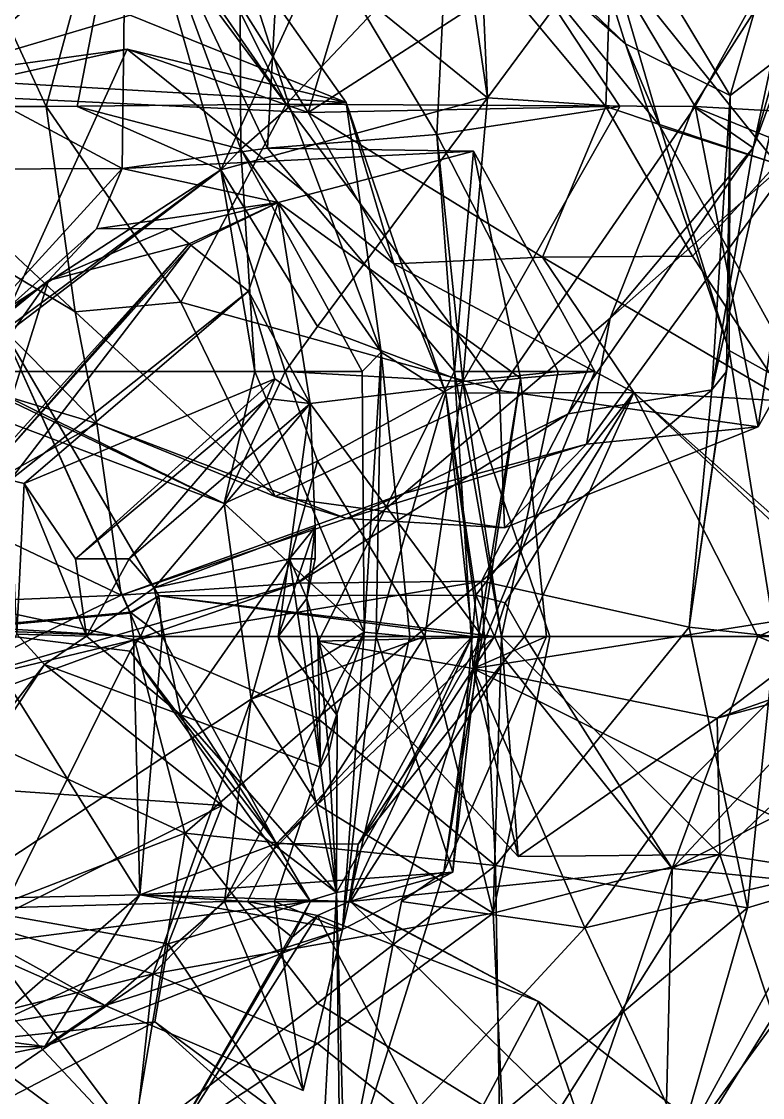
# Model space of a CAD drawing. Extents: x 290095 to 295679, y 4553756 to 4561441.
# Drawn here: x 291727.4 to 291777.2, y 4554154.2 to 4554226.5 of the extents above; entities that cross this region are included whole.
import ezdxf

# ---------------------------------------------------------------- set-up
doc = ezdxf.new("R2010")
doc.units = 0
doc.layers.add('Au_ppm_Pref_-_0_5', color=7, linetype='CONTINUOUS')

msp = doc.modelspace()

# ---------------------------------------------------------------- linework, layer by layer
at = {"layer": 'Au_ppm_Pref_-_0_5'}
for points in [[(291749.197, 4554241.463, 1817.788), (291762.635, 4554242.183, 1812.226), (291768.016, 4554225.01, 1817.433)], [(291768.016, 4554225.01, 1817.433), (291762.635, 4554242.183, 1812.226), (291775.044, 4554221.529, 1811.668)], [(291779.971, 4554238.611, 1809.069), (291775.044, 4554221.529, 1811.668), (291762.635, 4554242.183, 1812.226)], [(291768.016, 4554225.01, 1817.433), (291758.058, 4554234.586, 1823.747), (291749.197, 4554241.463, 1817.788)], [(291718.191, 4554238.611, 1854.922), (291719.193, 4554221.816, 1857.288), (291734.602, 4554238.556, 1859.031)], [(291734.719, 4554236.111, 1775.025), (291745.202, 4554220.961, 1773.814), (291736.416, 4554238.611, 1775.058)], [(291762.021, 4554238.755, 1773.795), (291736.416, 4554238.611, 1775.058), (291745.202, 4554220.961, 1773.814)], [(291752.147, 4554238.611, 1831.588), (291746.698, 4554220.4, 1835.263), (291737.218, 4554235.41, 1833.007)], [(291772.699, 4554220.794, 1775.779), (291762.021, 4554238.755, 1773.795), (291745.202, 4554220.961, 1773.814)], [(291752.147, 4554238.611, 1831.588), (291759.918, 4554228.93, 1832.024), (291746.698, 4554220.4, 1835.263)], [(291758.73, 4554221.38, 1864.981), (291757.989, 4554238.611, 1859.918), (291747.318, 4554230.655, 1862.296)], [(291771.461, 4554238.611, 1864.948), (291758.73, 4554221.38, 1864.981), (291756.27, 4554238.081, 1870.122)], [(291758.73, 4554221.38, 1864.981), (291771.461, 4554238.611, 1864.948), (291757.989, 4554238.611, 1859.918)], [(291782.542, 4554238.611, 1777.072), (291762.021, 4554238.755, 1773.795), (291772.699, 4554220.794, 1775.779)], [(291788.585, 4554219.906, 1781.497), (291782.542, 4554238.611, 1777.072), (291772.699, 4554220.794, 1775.779)], [(291779.018, 4554224.578, 1805.555), (291775.044, 4554221.529, 1811.668), (291779.971, 4554238.611, 1809.069)], [(291776.602, 4554218.023, 1799.286), (291779.018, 4554224.578, 1805.555), (291781.078, 4554238.931, 1799.67)], [(291781.078, 4554238.931, 1799.67), (291781.29, 4554234.47, 1793.676), (291776.602, 4554218.023, 1799.286)], [(291734.459, 4554238.063, 1882.706), (291734.184, 4554216.635, 1888.322), (291716.495, 4554226.085, 1883.627)], [(291734.459, 4554238.063, 1882.706), (291716.495, 4554226.085, 1883.627), (291724.551, 4554233.448, 1876.163)], [(291734.602, 4554238.556, 1859.031), (291719.193, 4554221.816, 1857.288), (291727.067, 4554231.615, 1853.069)], [(291734.602, 4554238.556, 1859.031), (291731.161, 4554220.793, 1859.009), (291740.828, 4554216.539, 1863.486)], [(291742.174, 4554217.93, 1857.538), (291731.161, 4554220.793, 1859.009), (291734.602, 4554238.556, 1859.031)], [(291734.459, 4554238.063, 1882.706), (291743.968, 4554218, 1882.378), (291734.184, 4554216.635, 1888.322)], [(291743.968, 4554218, 1882.378), (291734.459, 4554238.063, 1882.706), (291744.954, 4554236.325, 1875.732)], [(291740.828, 4554216.539, 1863.486), (291747.318, 4554230.655, 1862.296), (291734.602, 4554238.556, 1859.031)], [(291742.088, 4554231.214, 1853.069), (291742.174, 4554217.93, 1857.538), (291734.602, 4554238.556, 1859.031)], [(291755.34, 4554218.915, 1876.332), (291744.954, 4554236.325, 1875.732), (291756.27, 4554238.081, 1870.122)], [(291755.34, 4554218.915, 1876.332), (291756.27, 4554238.081, 1870.122), (291767.641, 4554220.793, 1870.887)], [(291767.641, 4554220.793, 1870.887), (291756.27, 4554238.081, 1870.122), (291758.73, 4554221.38, 1864.981)], [(291733.437, 4554236.798, 1775.858), (291722.12, 4554235.894, 1780.892), (291729.089, 4554220.793, 1779.143)], [(291733.437, 4554236.798, 1775.858), (291729.089, 4554220.793, 1779.143), (291745.202, 4554220.961, 1773.814)], [(291733.437, 4554236.798, 1775.858), (291745.202, 4554220.961, 1773.814), (291734.719, 4554236.111, 1775.025)], [(291722.12, 4554235.894, 1780.892), (291716.268, 4554220.793, 1783.049), (291729.089, 4554220.793, 1779.143)], [(291743.968, 4554218, 1882.378), (291744.954, 4554236.325, 1875.732), (291755.34, 4554218.915, 1876.332)], [(291746.698, 4554220.4, 1835.263), (291720.944, 4554221.623, 1835.714), (291737.218, 4554235.41, 1833.007)], [(291737.218, 4554235.41, 1833.007), (291720.944, 4554221.623, 1835.714), (291726.319, 4554235.368, 1828.845)], [(291768.016, 4554225.01, 1817.433), (291770.334, 4554219.451, 1823.582), (291758.058, 4554234.586, 1823.747)], [(291767.029, 4554230.851, 1829.312), (291758.058, 4554234.586, 1823.747), (291770.334, 4554219.451, 1823.582)], [(291781.29, 4554234.47, 1793.676), (291772.577, 4554220.793, 1793.676), (291776.602, 4554218.023, 1799.286)], [(291781.29, 4554234.47, 1793.676), (291779.77, 4554217.854, 1788.554), (291772.577, 4554220.793, 1793.676)], [(291727.067, 4554231.615, 1853.069), (291720.512, 4554222.733, 1847.186), (291734.719, 4554226.933, 1851.023)], [(291742.088, 4554231.214, 1853.069), (291734.719, 4554226.933, 1851.023), (291749.254, 4554221.069, 1847.153)], [(291758.73, 4554221.38, 1864.981), (291747.318, 4554230.655, 1862.296), (291740.828, 4554216.539, 1863.486)], [(291742.088, 4554231.214, 1853.069), (291745.442, 4554220.793, 1853.069), (291742.174, 4554217.93, 1857.538)], [(291745.442, 4554220.793, 1853.069), (291742.088, 4554231.214, 1853.069), (291749.254, 4554221.069, 1847.153)], [(291759.918, 4554228.93, 1832.024), (291767.029, 4554230.851, 1829.312), (291766.697, 4554220.793, 1832.508)], [(291766.697, 4554220.793, 1832.508), (291767.029, 4554230.851, 1829.312), (291778.186, 4554216.952, 1829.312)], [(291778.186, 4554216.952, 1829.312), (291767.029, 4554230.851, 1829.312), (291770.334, 4554219.451, 1823.582)], [(291759.918, 4554228.93, 1832.024), (291766.697, 4554220.793, 1832.508), (291746.698, 4554220.4, 1835.263)], [(291720.512, 4554222.733, 1847.186), (291749.254, 4554221.069, 1847.153), (291734.719, 4554226.933, 1851.023)], [(291734.184, 4554216.635, 1888.322), (291712.354, 4554216.532, 1885.949), (291716.495, 4554226.085, 1883.627)], [(291768.016, 4554225.01, 1817.433), (291774.974, 4554204.394, 1818.005), (291770.334, 4554219.451, 1823.582)], [(291774.974, 4554204.394, 1818.005), (291768.016, 4554225.01, 1817.433), (291775.044, 4554221.529, 1811.668)], [(291720.512, 4554222.733, 1847.186), (291734.53, 4554224.658, 1840.954), (291749.254, 4554221.069, 1847.153)], [(291734.53, 4554224.658, 1840.954), (291720.512, 4554222.733, 1847.186), (291726.062, 4554206.03, 1841.759)], [(291734.53, 4554224.658, 1840.954), (291720.944, 4554221.623, 1835.714), (291746.698, 4554220.4, 1835.263)], [(291726.062, 4554206.03, 1841.759), (291720.944, 4554221.623, 1835.714), (291734.53, 4554224.658, 1840.954)], [(291752.437, 4554210.215, 1841.191), (291749.254, 4554221.069, 1847.153), (291734.53, 4554224.658, 1840.954)], [(291746.698, 4554220.4, 1835.263), (291752.437, 4554210.215, 1841.191), (291734.53, 4554224.658, 1840.954)], [(291773.82, 4554201.75, 1805.509), (291775.044, 4554221.529, 1811.668), (291779.018, 4554224.578, 1805.555)], [(291779.018, 4554224.578, 1805.555), (291776.602, 4554218.023, 1799.286), (291773.82, 4554201.75, 1805.509)], [(291740.828, 4554216.539, 1863.486), (291747.318, 4554206.001, 1865.957), (291758.73, 4554221.38, 1864.981)], [(291757.073, 4554202.307, 1871.163), (291758.73, 4554221.38, 1864.981), (291747.318, 4554206.001, 1865.957)], [(291757.073, 4554202.307, 1871.163), (291767.641, 4554220.793, 1870.887), (291758.73, 4554221.38, 1864.981)], [(291774.806, 4554202.975, 1811.494), (291775.044, 4554221.529, 1811.668), (291773.82, 4554201.75, 1805.509)], [(291774.806, 4554202.975, 1811.494), (291774.974, 4554204.394, 1818.005), (291775.044, 4554221.529, 1811.668)], [(291729.089, 4554220.793, 1779.143), (291716.268, 4554220.793, 1783.049), (291731.031, 4554206.991, 1781.797)], [(291716.268, 4554220.793, 1783.049), (291716.353, 4554215.721, 1786.855), (291731.031, 4554206.991, 1781.797)], [(291745.202, 4554220.961, 1773.814), (291729.089, 4554220.793, 1779.143), (291738.136, 4554207.635, 1777.337)], [(291729.089, 4554220.793, 1779.143), (291731.031, 4554206.991, 1781.797), (291738.136, 4554207.635, 1777.337)], [(291742.174, 4554217.93, 1857.538), (291740.828, 4554216.539, 1863.486), (291731.161, 4554220.793, 1859.009)], [(291738.136, 4554207.635, 1777.337), (291759.55, 4554201.695, 1775.637), (291745.202, 4554220.961, 1773.814)], [(291745.442, 4554220.793, 1853.069), (291751.59, 4554204.27, 1853.97), (291742.174, 4554217.93, 1857.538)], [(291772.699, 4554220.794, 1775.779), (291745.202, 4554220.961, 1773.814), (291759.55, 4554201.695, 1775.637)], [(291751.59, 4554204.27, 1853.97), (291745.442, 4554220.793, 1853.069), (291749.254, 4554221.069, 1847.153)], [(291766.697, 4554220.793, 1832.508), (291762.433, 4554210.659, 1836.627), (291746.698, 4554220.4, 1835.263)], [(291755.952, 4554201.533, 1847.079), (291751.59, 4554204.27, 1853.97), (291749.254, 4554221.069, 1847.153)], [(291755.952, 4554201.533, 1847.079), (291749.254, 4554221.069, 1847.153), (291752.437, 4554210.215, 1841.191)], [(291757.073, 4554202.307, 1871.163), (291755.34, 4554218.915, 1876.332), (291767.641, 4554220.793, 1870.887)], [(291776.937, 4554199.266, 1781.768), (291772.699, 4554220.794, 1775.779), (291759.55, 4554201.695, 1775.637)], [(291762.433, 4554210.659, 1836.627), (291766.697, 4554220.793, 1832.508), (291772.517, 4554210.738, 1831.9)], [(291772.517, 4554210.738, 1831.9), (291766.697, 4554220.793, 1832.508), (291778.186, 4554216.952, 1829.312)], [(291766.982, 4554206.562, 1792.298), (291776.602, 4554218.023, 1799.286), (291772.577, 4554220.793, 1793.676)], [(291772.577, 4554220.793, 1793.676), (291779.77, 4554217.854, 1788.554), (291766.982, 4554206.562, 1792.298)], [(291788.585, 4554219.906, 1781.497), (291772.699, 4554220.794, 1775.779), (291776.937, 4554199.266, 1781.768)], [(291762.433, 4554210.659, 1836.627), (291752.437, 4554210.215, 1841.191), (291746.698, 4554220.4, 1835.263)], [(291788.585, 4554219.906, 1781.497), (291776.937, 4554199.266, 1781.768), (291779.77, 4554217.854, 1788.554)], [(291770.334, 4554219.451, 1823.582), (291774.974, 4554204.394, 1818.005), (291780.324, 4554201.412, 1824.187)], [(291778.186, 4554216.952, 1829.312), (291770.334, 4554219.451, 1823.582), (291780.324, 4554201.412, 1824.187)], [(291756.513, 4554202.975, 1882.67), (291743.968, 4554218, 1882.378), (291755.34, 4554218.915, 1876.332)], [(291757.073, 4554202.307, 1871.163), (291763.484, 4554202.975, 1876.827), (291755.34, 4554218.915, 1876.332)], [(291756.513, 4554202.975, 1882.67), (291755.34, 4554218.915, 1876.332), (291763.484, 4554202.975, 1876.827)], [(291757.802, 4554217.801, 1888.705), (291734.184, 4554216.635, 1888.322), (291743.968, 4554218, 1882.378)], [(291744.671, 4554214.334, 1893.739), (291734.184, 4554216.635, 1888.322), (291757.802, 4554217.801, 1888.705)], [(291742.174, 4554217.93, 1857.538), (291743.106, 4554202.975, 1862.962), (291740.828, 4554216.539, 1863.486)], [(291742.174, 4554217.93, 1857.538), (291750.323, 4554202.975, 1859.009), (291743.106, 4554202.975, 1862.962)], [(291750.323, 4554202.975, 1859.009), (291742.174, 4554217.93, 1857.538), (291751.59, 4554204.27, 1853.97)], [(291757.802, 4554217.801, 1888.705), (291743.968, 4554218, 1882.378), (291756.513, 4554202.975, 1882.67)], [(291757.802, 4554217.801, 1888.705), (291760.949, 4554202.532, 1894.586), (291744.671, 4554214.334, 1893.739)], [(291757.802, 4554217.801, 1888.705), (291756.513, 4554202.975, 1882.67), (291765.964, 4554202.975, 1888.705)], [(291765.964, 4554202.975, 1888.705), (291760.949, 4554202.532, 1894.586), (291757.802, 4554217.801, 1888.705)], [(291764.154, 4554200.128, 1798.498), (291773.82, 4554201.75, 1805.509), (291776.602, 4554218.023, 1799.286)], [(291764.154, 4554200.128, 1798.498), (291776.602, 4554218.023, 1799.286), (291766.982, 4554206.562, 1792.298)], [(291766.982, 4554206.562, 1792.298), (291779.77, 4554217.854, 1788.554), (291765.388, 4554198.093, 1788.602)], [(291779.77, 4554217.854, 1788.554), (291776.937, 4554199.266, 1781.768), (291765.388, 4554198.093, 1788.602)], [(291778.937, 4554200.978, 1834.549), (291772.517, 4554210.738, 1831.9), (291778.186, 4554216.952, 1829.312)], [(291712.354, 4554216.532, 1885.949), (291734.184, 4554216.635, 1888.322), (291721.76, 4554203.033, 1888.943)], [(291721.76, 4554203.033, 1888.943), (291734.184, 4554216.635, 1888.322), (291732.473, 4554212.57, 1894.227)], [(291722.519, 4554202.975, 1865.136), (291745.15, 4554202.975, 1865.97), (291740.828, 4554216.539, 1863.486)], [(291722.519, 4554202.975, 1865.136), (291740.828, 4554216.539, 1863.486), (291723.97, 4554205.591, 1864.948)], [(291723.042, 4554202.975, 1864.513), (291723.97, 4554205.591, 1864.948), (291740.828, 4554216.539, 1863.486)], [(291723.042, 4554202.975, 1864.513), (291740.828, 4554216.539, 1863.486), (291743.106, 4554202.975, 1862.962)], [(291732.473, 4554212.57, 1894.227), (291734.184, 4554216.635, 1888.322), (291744.671, 4554214.334, 1893.739)], [(291740.828, 4554216.539, 1863.486), (291745.15, 4554202.975, 1865.97), (291747.318, 4554206.001, 1865.957)], [(291716.353, 4554215.721, 1786.855), (291712.086, 4554205.616, 1789.826), (291732.498, 4554199.476, 1786.945)], [(291732.498, 4554199.476, 1786.945), (291731.031, 4554206.991, 1781.797), (291716.353, 4554215.721, 1786.855)], [(291732.473, 4554212.57, 1894.227), (291744.671, 4554214.334, 1893.739), (291737.408, 4554212.594, 1895.085)], [(291744.671, 4554214.334, 1893.739), (291738.692, 4554211.568, 1895.47), (291737.408, 4554212.594, 1895.085)], [(291744.671, 4554214.334, 1893.739), (291738.802, 4554211.48, 1895.503), (291738.692, 4554211.568, 1895.47)], [(291744.671, 4554214.334, 1893.739), (291742.672, 4554208.388, 1896.665), (291738.802, 4554211.48, 1895.503)], [(291744.671, 4554214.334, 1893.739), (291746.825, 4554200.826, 1899.895), (291742.672, 4554208.388, 1896.665)], [(291744.671, 4554214.334, 1893.739), (291760.949, 4554202.532, 1894.586), (291746.825, 4554200.826, 1899.895)], [(291729.245, 4554209.104, 1894.21), (291721.76, 4554203.033, 1888.943), (291732.473, 4554212.57, 1894.227)], [(291729.245, 4554209.104, 1894.21), (291732.473, 4554212.57, 1894.227), (291737.408, 4554212.594, 1895.085)], [(291729.245, 4554209.104, 1894.21), (291737.408, 4554212.594, 1895.085), (291738.692, 4554211.568, 1895.47)], [(291729.245, 4554209.104, 1894.21), (291738.692, 4554211.568, 1895.47), (291725.359, 4554196.783, 1895.47)], [(291725.359, 4554196.783, 1895.47), (291738.692, 4554211.568, 1895.47), (291725.553, 4554196.62, 1895.53)], [(291738.692, 4554211.568, 1895.47), (291738.802, 4554211.48, 1895.503), (291725.553, 4554196.62, 1895.53)], [(291726.667, 4554195.684, 1895.872), (291725.553, 4554196.62, 1895.53), (291738.802, 4554211.48, 1895.503)], [(291742.672, 4554208.388, 1896.665), (291726.667, 4554195.684, 1895.872), (291738.802, 4554211.48, 1895.503)], [(291768.57, 4554201.573, 1840.168), (291752.437, 4554210.215, 1841.191), (291762.433, 4554210.659, 1836.627)], [(291778.937, 4554200.978, 1834.549), (291762.433, 4554210.659, 1836.627), (291772.517, 4554210.738, 1831.9)], [(291762.433, 4554210.659, 1836.627), (291778.937, 4554200.978, 1834.549), (291768.57, 4554201.573, 1840.168)], [(291755.952, 4554201.533, 1847.079), (291752.437, 4554210.215, 1841.191), (291768.57, 4554201.573, 1840.168)], [(291722.335, 4554199.328, 1894.542), (291721.193, 4554202.984, 1893.768), (291729.245, 4554209.104, 1894.21)], [(291721.193, 4554202.984, 1893.768), (291721.76, 4554203.033, 1888.943), (291729.245, 4554209.104, 1894.21)], [(291722.335, 4554199.328, 1894.542), (291729.245, 4554209.104, 1894.21), (291725.359, 4554196.783, 1895.47)], [(291742.672, 4554208.388, 1896.665), (291727.601, 4554195.441, 1896.259), (291726.667, 4554195.684, 1895.872)], [(291742.672, 4554208.388, 1896.665), (291744.461, 4554202.485, 1899.293), (291727.601, 4554195.441, 1896.259)], [(291742.672, 4554208.388, 1896.665), (291746.825, 4554200.826, 1899.895), (291744.461, 4554202.485, 1899.293)], [(291731.031, 4554206.991, 1781.797), (291744.476, 4554194.581, 1780.339), (291738.136, 4554207.635, 1777.337)], [(291744.476, 4554194.581, 1780.339), (291759.55, 4554201.695, 1775.637), (291738.136, 4554207.635, 1777.337)], [(291744.476, 4554194.581, 1780.339), (291731.031, 4554206.991, 1781.797), (291732.498, 4554199.476, 1786.945)], [(291753.123, 4554194.766, 1793.676), (291764.154, 4554200.128, 1798.498), (291766.982, 4554206.562, 1792.298)], [(291766.982, 4554206.562, 1792.298), (291765.388, 4554198.093, 1788.602), (291753.123, 4554194.766, 1793.676)], [(291712.086, 4554205.616, 1789.826), (291722.12, 4554193.647, 1790.567), (291732.498, 4554199.476, 1786.945)], [(291726.062, 4554206.03, 1841.759), (291734.719, 4554186.721, 1840.669), (291723.087, 4554185.622, 1834.916)], [(291724.115, 4554185.808, 1847.854), (291734.719, 4554186.8, 1841.738), (291726.062, 4554206.03, 1841.759)], [(291726.062, 4554206.03, 1841.759), (291734.719, 4554186.8, 1841.738), (291736.654, 4554187.893, 1841.191)], [(291726.062, 4554206.03, 1841.759), (291736.654, 4554187.893, 1841.191), (291734.719, 4554186.721, 1840.669)], [(291757.073, 4554202.307, 1871.163), (291747.318, 4554206.001, 1865.957), (291745.15, 4554202.975, 1865.97)], [(291750.461, 4554185.446, 1859.606), (291750.323, 4554202.975, 1859.009), (291751.59, 4554204.27, 1853.97)], [(291750.461, 4554185.446, 1859.606), (291751.59, 4554204.27, 1853.97), (291753.515, 4554185.157, 1853.069)], [(291753.515, 4554185.157, 1853.069), (291751.59, 4554204.27, 1853.97), (291751.26, 4554185.157, 1848.988)], [(291755.952, 4554201.533, 1847.079), (291751.26, 4554185.157, 1848.988), (291751.59, 4554204.27, 1853.97)], [(291778.079, 4554185.157, 1818.6), (291774.974, 4554204.394, 1818.005), (291772.288, 4554185.78, 1811.538)], [(291772.288, 4554185.78, 1811.538), (291774.974, 4554204.394, 1818.005), (291774.806, 4554202.975, 1811.494)], [(291778.079, 4554185.157, 1818.6), (291780.324, 4554201.412, 1824.187), (291774.974, 4554204.394, 1818.005)], [(291741.05, 4554194.111, 1864.948), (291745.15, 4554202.975, 1865.97), (291722.519, 4554202.975, 1865.136)], [(291741.05, 4554194.111, 1864.948), (291722.519, 4554202.975, 1865.136), (291723.817, 4554200.575, 1864.948)], [(291741.05, 4554194.111, 1864.948), (291723.817, 4554200.575, 1864.948), (291723.042, 4554202.975, 1864.513)], [(291741.05, 4554194.111, 1864.948), (291723.042, 4554202.975, 1864.513), (291743.106, 4554202.975, 1862.962)], [(291727.601, 4554195.441, 1896.259), (291744.461, 4554202.485, 1899.293), (291731.044, 4554190.392, 1899.128)], [(291744.461, 4554202.485, 1899.293), (291743.918, 4554201.157, 1899.577), (291731.044, 4554190.392, 1899.128)], [(291741.05, 4554194.111, 1864.948), (291747.318, 4554196.945, 1866.958), (291745.15, 4554202.975, 1865.97)], [(291741.05, 4554194.111, 1864.948), (291743.106, 4554202.975, 1862.962), (291750.461, 4554185.446, 1859.606)], [(291750.323, 4554202.975, 1859.009), (291750.461, 4554185.446, 1859.606), (291743.106, 4554202.975, 1862.962)], [(291744.461, 4554202.485, 1899.293), (291746.825, 4554200.826, 1899.895), (291743.918, 4554201.157, 1899.577)], [(291757.073, 4554202.307, 1871.163), (291745.15, 4554202.975, 1865.97), (291747.318, 4554196.945, 1866.958)], [(291760.949, 4554202.532, 1894.586), (291758.387, 4554185.157, 1899.862), (291746.825, 4554200.826, 1899.895)], [(291757.788, 4554183.014, 1888.901), (291756.513, 4554202.975, 1882.67), (291747.389, 4554184.844, 1882.775)], [(291756.513, 4554202.975, 1882.67), (291759.677, 4554185.135, 1876.943), (291747.389, 4554184.844, 1882.775)], [(291757.788, 4554183.014, 1888.901), (291765.964, 4554202.975, 1888.705), (291756.513, 4554202.975, 1882.67)], [(291756.513, 4554202.975, 1882.67), (291763.484, 4554202.975, 1876.827), (291759.677, 4554185.135, 1876.943)], [(291757.073, 4554202.307, 1871.163), (291759.677, 4554185.135, 1876.943), (291763.484, 4554202.975, 1876.827)], [(291757.788, 4554183.014, 1888.901), (291760.949, 4554202.532, 1894.586), (291765.964, 4554202.975, 1888.705)], [(291757.788, 4554183.014, 1888.901), (291762.701, 4554185.157, 1894.645), (291760.949, 4554202.532, 1894.586)], [(291758.387, 4554185.157, 1899.862), (291760.949, 4554202.532, 1894.586), (291762.701, 4554185.157, 1894.645)], [(291772.288, 4554185.78, 1811.538), (291774.806, 4554202.975, 1811.494), (291773.82, 4554201.75, 1805.509)], [(291759.891, 4554192.464, 1782.652), (291759.55, 4554201.695, 1775.637), (291744.476, 4554194.581, 1780.339)], [(291757.073, 4554202.307, 1871.163), (291747.318, 4554196.945, 1866.958), (291754.532, 4554185.157, 1867.487)], [(291757.073, 4554202.307, 1871.163), (291754.532, 4554185.157, 1867.487), (291762.927, 4554185.157, 1870.887)], [(291757.073, 4554202.307, 1871.163), (291762.927, 4554185.157, 1870.887), (291759.677, 4554185.135, 1876.943)], [(291773.82, 4554201.75, 1805.509), (291758.327, 4554188.886, 1805.827), (291772.288, 4554185.78, 1811.538)], [(291758.327, 4554188.886, 1805.827), (291773.82, 4554201.75, 1805.509), (291764.154, 4554200.128, 1798.498)], [(291759.891, 4554192.464, 1782.652), (291776.937, 4554199.266, 1781.768), (291759.55, 4554201.695, 1775.637)], [(291734.659, 4554190.392, 1900.303), (291731.044, 4554190.392, 1899.128), (291743.918, 4554201.157, 1899.577)], [(291746.825, 4554200.826, 1899.895), (291734.659, 4554190.392, 1900.303), (291743.918, 4554201.157, 1899.577)], [(291755.952, 4554201.533, 1847.079), (291758.194, 4554185.157, 1847.13), (291751.26, 4554185.157, 1848.988)], [(291755.952, 4554201.533, 1847.079), (291768.57, 4554201.573, 1840.168), (291757.955, 4554187.932, 1841.191)], [(291758.194, 4554185.157, 1847.13), (291755.952, 4554201.533, 1847.079), (291757.721, 4554185.157, 1842.226)], [(291757.955, 4554187.932, 1841.191), (291757.721, 4554185.157, 1842.226), (291755.952, 4554201.533, 1847.079)], [(291759.918, 4554187.431, 1840.433), (291757.955, 4554187.932, 1841.191), (291768.57, 4554201.573, 1840.168)], [(291761.226, 4554185.157, 1840.574), (291759.918, 4554187.431, 1840.433), (291768.57, 4554201.573, 1840.168)], [(291776.899, 4554185.157, 1841.191), (291761.226, 4554185.157, 1840.574), (291768.57, 4554201.573, 1840.168)], [(291776.899, 4554185.157, 1841.191), (291768.57, 4554201.573, 1840.168), (291783.18, 4554187.895, 1841.191)], [(291768.57, 4554201.573, 1840.168), (291778.937, 4554200.978, 1834.549), (291785.116, 4554186.933, 1840.599)], [(291768.57, 4554201.573, 1840.168), (291785.116, 4554186.933, 1840.599), (291783.18, 4554187.895, 1841.191)], [(291746.825, 4554200.826, 1899.895), (291736.343, 4554188.425, 1900.748), (291734.659, 4554190.392, 1900.303)], [(291736.343, 4554188.425, 1900.748), (291746.825, 4554200.826, 1899.895), (291747.163, 4554192.516, 1903.627)], [(291744.665, 4554185.157, 1900.584), (291747.163, 4554192.516, 1903.627), (291746.825, 4554200.826, 1899.895)], [(291758.387, 4554185.157, 1899.862), (291744.665, 4554185.157, 1900.584), (291746.825, 4554200.826, 1899.895)], [(291758.327, 4554188.886, 1805.827), (291764.154, 4554200.128, 1798.498), (291745.972, 4554188.751, 1799.511)], [(291745.972, 4554188.751, 1799.511), (291764.154, 4554200.128, 1798.498), (291753.123, 4554194.766, 1793.676)], [(291732.498, 4554199.476, 1786.945), (291722.12, 4554193.647, 1790.567), (291734.124, 4554187.944, 1793.773)], [(291734.124, 4554187.944, 1793.773), (291749.267, 4554193.104, 1787.749), (291732.498, 4554199.476, 1786.945)], [(291749.267, 4554193.104, 1787.749), (291744.476, 4554194.581, 1780.339), (291732.498, 4554199.476, 1786.945)], [(291759.891, 4554192.464, 1782.652), (291765.388, 4554198.093, 1788.602), (291776.937, 4554199.266, 1781.768)], [(291749.267, 4554193.104, 1787.749), (291753.123, 4554194.766, 1793.676), (291765.388, 4554198.093, 1788.602)], [(291749.267, 4554193.104, 1787.749), (291765.388, 4554198.093, 1788.602), (291759.891, 4554192.464, 1782.652)], [(291742.849, 4554180.949, 1864.948), (291747.318, 4554196.945, 1866.958), (291741.05, 4554194.111, 1864.948)], [(291742.849, 4554180.949, 1864.948), (291754.532, 4554185.157, 1867.487), (291747.318, 4554196.945, 1866.958)], [(291727.115, 4554185.316, 1894.149), (291726.667, 4554195.684, 1895.872), (291727.601, 4554195.441, 1896.259)], [(291727.115, 4554185.316, 1894.149), (291727.601, 4554195.441, 1896.259), (291731.791, 4554185.181, 1899.103)], [(291731.044, 4554190.392, 1899.128), (291731.791, 4554185.181, 1899.103), (291727.601, 4554195.441, 1896.259)], [(291745.972, 4554188.751, 1799.511), (291753.123, 4554194.766, 1793.676), (291734.124, 4554187.944, 1793.773)], [(291734.124, 4554187.944, 1793.773), (291753.123, 4554194.766, 1793.676), (291749.267, 4554193.104, 1787.749)], [(291759.891, 4554192.464, 1782.652), (291744.476, 4554194.581, 1780.339), (291749.267, 4554193.104, 1787.749)], [(291742.849, 4554180.949, 1864.948), (291741.05, 4554194.111, 1864.948), (291750.461, 4554185.446, 1859.606)], [(291712.303, 4554187.047, 1794.727), (291734.124, 4554187.944, 1793.773), (291722.12, 4554193.647, 1790.567)], [(291736.343, 4554188.425, 1900.748), (291747.163, 4554192.516, 1903.627), (291745.438, 4554190.392, 1903.804)], [(291744.665, 4554185.157, 1900.584), (291746.591, 4554187.723, 1904.041), (291747.163, 4554192.516, 1903.627)], [(291747.152, 4554190.392, 1904.36), (291745.438, 4554190.392, 1903.804), (291747.163, 4554192.516, 1903.627)], [(291747.163, 4554192.516, 1903.627), (291746.591, 4554187.723, 1904.041), (291747.152, 4554190.392, 1904.36)], [(291710.958, 4554190.119, 1805.704), (291721.181, 4554179.887, 1810.502), (291735.02, 4554184.946, 1805.512)], [(291735.02, 4554184.946, 1805.512), (291721.259, 4554181.644, 1799.992), (291710.958, 4554190.119, 1805.704)], [(291731.791, 4554185.181, 1899.103), (291731.044, 4554190.392, 1899.128), (291734.659, 4554190.392, 1900.303)], [(291731.791, 4554185.181, 1899.103), (291734.659, 4554190.392, 1900.303), (291736.343, 4554188.425, 1900.748)], [(291738.143, 4554179.894, 1900.894), (291736.343, 4554188.425, 1900.748), (291745.438, 4554190.392, 1903.804)], [(291747.51, 4554176.375, 1903.756), (291738.143, 4554179.894, 1900.894), (291745.438, 4554190.392, 1903.804)], [(291747.152, 4554190.392, 1904.36), (291746.591, 4554187.723, 1904.041), (291745.438, 4554190.392, 1903.804)], [(291746.591, 4554187.723, 1904.041), (291747.51, 4554176.375, 1903.756), (291745.438, 4554190.392, 1903.804)], [(291721.259, 4554181.644, 1799.992), (291735.02, 4554184.946, 1805.512), (291745.972, 4554188.751, 1799.511)], [(291745.972, 4554188.751, 1799.511), (291734.124, 4554187.944, 1793.773), (291721.259, 4554181.644, 1799.992)], [(291747.318, 4554179.662, 1809.662), (291758.327, 4554188.886, 1805.827), (291735.02, 4554184.946, 1805.512)], [(291758.327, 4554188.886, 1805.827), (291745.972, 4554188.751, 1799.511), (291735.02, 4554184.946, 1805.512)], [(291759.27, 4554169.76, 1812.768), (291758.327, 4554188.886, 1805.827), (291747.318, 4554179.662, 1809.662)], [(291759.27, 4554169.76, 1812.768), (291772.288, 4554185.78, 1811.538), (291758.327, 4554188.886, 1805.827)], [(291738.143, 4554179.894, 1900.894), (291731.791, 4554185.181, 1899.103), (291736.343, 4554188.425, 1900.748)], [(291734.124, 4554187.944, 1793.773), (291712.303, 4554187.047, 1794.727), (291721.259, 4554181.644, 1799.992)], [(291736.886, 4554185.157, 1842.212), (291736.654, 4554187.893, 1841.191), (291734.719, 4554186.8, 1841.738)], [(291736.654, 4554187.893, 1841.191), (291735.412, 4554185.157, 1840.864), (291734.719, 4554186.721, 1840.669)], [(291736.654, 4554187.893, 1841.191), (291759.213, 4554185.157, 1840.859), (291735.412, 4554185.157, 1840.864)], [(291757.721, 4554185.157, 1842.226), (291757.955, 4554187.932, 1841.191), (291736.654, 4554187.893, 1841.191)], [(291736.654, 4554187.893, 1841.191), (291757.955, 4554187.932, 1841.191), (291759.213, 4554185.157, 1840.859)], [(291757.721, 4554185.157, 1842.226), (291736.654, 4554187.893, 1841.191), (291736.886, 4554185.157, 1842.212)], [(291747.331, 4554185.157, 1904.149), (291746.591, 4554187.723, 1904.041), (291744.665, 4554185.157, 1900.584)], [(291747.331, 4554185.157, 1904.149), (291747.51, 4554176.375, 1903.756), (291746.591, 4554187.723, 1904.041)], [(291759.213, 4554185.157, 1840.859), (291757.955, 4554187.932, 1841.191), (291759.918, 4554187.431, 1840.433)], [(291759.213, 4554185.157, 1840.859), (291759.918, 4554187.431, 1840.433), (291761.226, 4554185.157, 1840.574)], [(291783.987, 4554187.115, 1888.798), (291774.185, 4554179.665, 1883.81), (291797.604, 4554187.893, 1881.849)], [(291797.604, 4554187.893, 1881.849), (291774.185, 4554179.665, 1883.81), (291787.917, 4554183.366, 1878.744)], [(291784.209, 4554185.157, 1841.618), (291776.899, 4554185.157, 1841.191), (291783.18, 4554187.895, 1841.191)], [(291734.719, 4554186.721, 1840.669), (291735.412, 4554185.157, 1840.864), (291723.087, 4554185.622, 1834.916)], [(291734.95, 4554185.157, 1847.13), (291734.719, 4554186.8, 1841.738), (291724.115, 4554185.808, 1847.854)], [(291734.95, 4554185.157, 1847.13), (291736.886, 4554185.157, 1842.212), (291734.719, 4554186.8, 1841.738)], [(291757.788, 4554183.014, 1888.901), (291783.987, 4554187.115, 1888.798), (291772.517, 4554175.656, 1891.478)], [(291757.788, 4554183.014, 1888.901), (291774.185, 4554179.665, 1883.81), (291783.987, 4554187.115, 1888.798)], [(291784.404, 4554170.014, 1896.074), (291772.517, 4554175.656, 1891.478), (291783.987, 4554187.115, 1888.798)], [(291724.115, 4554185.808, 1847.854), (291715.193, 4554167.339, 1849.804), (291735.374, 4554167.804, 1847.409)], [(291734.95, 4554185.157, 1847.13), (291724.115, 4554185.808, 1847.854), (291735.374, 4554167.804, 1847.409)], [(291759.27, 4554169.76, 1812.768), (291776.217, 4554166.919, 1816.768), (291772.288, 4554185.78, 1811.538)], [(291776.217, 4554166.919, 1816.768), (291778.079, 4554185.157, 1818.6), (291772.288, 4554185.78, 1811.538)], [(291719.06, 4554170.548, 1900.557), (291727.115, 4554185.316, 1894.149), (291728.965, 4554183.277, 1898.087)], [(291734.719, 4554184.175, 1840.863), (291725.051, 4554164.545, 1838.877), (291723.087, 4554185.622, 1834.916)], [(291735.412, 4554185.157, 1840.864), (291734.719, 4554184.175, 1840.863), (291723.087, 4554185.622, 1834.916)], [(291728.965, 4554183.277, 1898.087), (291727.115, 4554185.316, 1894.149), (291731.791, 4554185.181, 1899.103)], [(291728.965, 4554183.277, 1898.087), (291731.791, 4554185.181, 1899.103), (291738.143, 4554179.894, 1900.894)], [(291744.559, 4554171.242, 1841.191), (291734.719, 4554184.175, 1840.863), (291735.412, 4554185.157, 1840.864)], [(291734.95, 4554185.157, 1847.13), (291735.374, 4554167.804, 1847.409), (291736.886, 4554185.157, 1842.212)], [(291735.374, 4554167.804, 1847.409), (291744.559, 4554171.242, 1841.191), (291736.886, 4554185.157, 1842.212)], [(291744.559, 4554171.242, 1841.191), (291735.412, 4554185.157, 1840.864), (291759.213, 4554185.157, 1840.859)], [(291757.721, 4554185.157, 1842.226), (291736.886, 4554185.157, 1842.212), (291744.559, 4554171.242, 1841.191)], [(291744.435, 4554167.339, 1859.009), (291741.058, 4554167.339, 1861.997), (291750.461, 4554185.446, 1859.606)], [(291742.849, 4554180.949, 1864.948), (291750.461, 4554185.446, 1859.606), (291741.058, 4554167.339, 1861.997)], [(291747.318, 4554173.86, 1867.122), (291754.532, 4554185.157, 1867.487), (291742.849, 4554180.949, 1864.948)], [(291750.461, 4554185.446, 1859.606), (291748.996, 4554165.469, 1852.853), (291744.435, 4554167.339, 1859.009)], [(291757.721, 4554185.157, 1842.226), (291744.559, 4554171.242, 1841.191), (291750.042, 4554171.191, 1841.191)], [(291744.559, 4554171.242, 1841.191), (291759.213, 4554185.157, 1840.859), (291750.042, 4554171.191, 1841.191)], [(291748.628, 4554179.846, 1904.298), (291747.331, 4554185.157, 1904.149), (291744.665, 4554185.157, 1900.584)], [(291744.665, 4554185.157, 1900.584), (291748.601, 4554167.953, 1900.71), (291748.628, 4554179.846, 1904.298)], [(291744.665, 4554185.157, 1900.584), (291758.387, 4554185.157, 1899.862), (291748.601, 4554167.953, 1900.71)], [(291759.133, 4554166.566, 1871.728), (291754.532, 4554185.157, 1867.487), (291747.318, 4554173.86, 1867.122)], [(291748.628, 4554179.846, 1904.298), (291748.085, 4554177.377, 1903.994), (291747.331, 4554185.157, 1904.149)], [(291748.085, 4554177.377, 1903.994), (291747.51, 4554176.375, 1903.756), (291747.331, 4554185.157, 1904.149)], [(291747.389, 4554184.844, 1882.775), (291759.677, 4554185.135, 1876.943), (291760.802, 4554170.376, 1883.361)], [(291758.387, 4554185.157, 1899.862), (291755.805, 4554169.321, 1894.645), (291748.601, 4554167.953, 1900.71)], [(291750.461, 4554185.446, 1859.606), (291753.515, 4554185.157, 1853.069), (291748.996, 4554165.469, 1852.853)], [(291756.422, 4554169.323, 1848.117), (291748.996, 4554165.469, 1852.853), (291751.26, 4554185.157, 1848.988)], [(291753.515, 4554185.157, 1853.069), (291751.26, 4554185.157, 1848.988), (291748.996, 4554165.469, 1852.853)], [(291749.448, 4554167.339, 1842.195), (291756.422, 4554169.323, 1848.117), (291757.721, 4554185.157, 1842.226)], [(291749.448, 4554167.339, 1842.195), (291757.721, 4554185.157, 1842.226), (291750.042, 4554171.191, 1841.191)], [(291750.042, 4554171.191, 1841.191), (291759.213, 4554185.157, 1840.859), (291759.918, 4554183.593, 1840.669)], [(291756.422, 4554169.323, 1848.117), (291751.26, 4554185.157, 1848.988), (291758.194, 4554185.157, 1847.13)], [(291762.927, 4554185.157, 1870.887), (291754.532, 4554185.157, 1867.487), (291759.133, 4554166.566, 1871.728)], [(291758.387, 4554185.157, 1899.862), (291762.701, 4554185.157, 1894.645), (291755.805, 4554169.321, 1894.645)], [(291757.788, 4554183.014, 1888.901), (291755.805, 4554169.321, 1894.645), (291762.701, 4554185.157, 1894.645)], [(291756.422, 4554169.323, 1848.117), (291758.194, 4554185.157, 1847.13), (291757.721, 4554185.157, 1842.226)], [(291759.133, 4554166.566, 1871.728), (291759.677, 4554185.135, 1876.943), (291762.927, 4554185.157, 1870.887)], [(291774.364, 4554170.515, 1876.221), (291759.677, 4554185.135, 1876.943), (291759.133, 4554166.566, 1871.728)], [(291759.213, 4554185.157, 1840.859), (291761.226, 4554185.157, 1840.574), (291759.918, 4554183.593, 1840.669)], [(291760.802, 4554170.376, 1883.361), (291759.677, 4554185.135, 1876.943), (291774.364, 4554170.515, 1876.221)], [(291759.918, 4554183.593, 1840.669), (291761.226, 4554185.157, 1840.574), (291771.16, 4554169.553, 1839.813)], [(291776.899, 4554185.157, 1841.191), (291771.16, 4554169.553, 1839.813), (291761.226, 4554185.157, 1840.574)], [(291776.899, 4554185.157, 1841.191), (291783.289, 4554182.573, 1841.191), (291771.16, 4554169.553, 1839.813)], [(291778.079, 4554185.157, 1818.6), (291776.217, 4554166.919, 1816.768), (291781.462, 4554168.495, 1823.019)], [(291784.209, 4554185.157, 1841.618), (291783.289, 4554182.573, 1841.191), (291776.899, 4554185.157, 1841.191)], [(291738.394, 4554171.935, 1812.846), (291735.02, 4554184.946, 1805.512), (291721.181, 4554179.887, 1810.502)], [(291738.394, 4554171.935, 1812.846), (291747.318, 4554179.662, 1809.662), (291735.02, 4554184.946, 1805.512)], [(291760.802, 4554170.376, 1883.361), (291757.788, 4554183.014, 1888.901), (291747.389, 4554184.844, 1882.775)], [(291734.719, 4554184.175, 1840.863), (291746.853, 4554167.339, 1841.191), (291725.051, 4554164.545, 1838.877)], [(291734.719, 4554184.175, 1840.863), (291744.559, 4554171.242, 1841.191), (291746.853, 4554167.339, 1841.191)], [(291723.486, 4554175, 1900.685), (291719.06, 4554170.548, 1900.557), (291728.965, 4554183.277, 1898.087)], [(291728.965, 4554183.277, 1898.087), (291740.916, 4554173.791, 1901.481), (291723.486, 4554175, 1900.685)], [(291728.965, 4554183.277, 1898.087), (291738.143, 4554179.894, 1900.894), (291740.916, 4554173.791, 1901.481)], [(291749.54, 4554167.339, 1841.191), (291750.042, 4554171.191, 1841.191), (291759.918, 4554183.593, 1840.669)], [(291749.54, 4554167.339, 1841.191), (291759.918, 4554183.593, 1840.669), (291771.16, 4554169.553, 1839.813)], [(291757.788, 4554183.014, 1888.901), (291752.968, 4554167.339, 1891.369), (291755.805, 4554169.321, 1894.645)], [(291757.788, 4554183.014, 1888.901), (291765.273, 4554165.58, 1893.388), (291752.968, 4554167.339, 1891.369)], [(291757.788, 4554183.014, 1888.901), (291772.517, 4554175.656, 1891.478), (291765.273, 4554165.58, 1893.388)], [(291757.788, 4554183.014, 1888.901), (291760.802, 4554170.376, 1883.361), (291774.185, 4554179.665, 1883.81)], [(291774.185, 4554179.665, 1883.81), (291774.364, 4554170.515, 1876.221), (291787.917, 4554183.366, 1878.744)], [(291774.364, 4554170.515, 1876.221), (291797.622, 4554166.867, 1876.516), (291787.917, 4554183.366, 1878.744)], [(291771.16, 4554169.553, 1839.813), (291783.289, 4554182.573, 1841.191), (291785.116, 4554176.622, 1838.346)], [(291736.279, 4554162.475, 1869.737), (291742.849, 4554180.949, 1864.948), (291721.409, 4554166.78, 1864.846)], [(291742.849, 4554180.949, 1864.948), (291741.058, 4554167.339, 1861.997), (291721.409, 4554166.78, 1864.846)], [(291736.279, 4554162.475, 1869.737), (291747.318, 4554173.86, 1867.122), (291742.849, 4554180.949, 1864.948)], [(291721.37, 4554165.35, 1816.982), (291738.394, 4554171.935, 1812.846), (291721.181, 4554179.887, 1810.502)], [(291738.143, 4554179.894, 1900.894), (291748.601, 4554167.953, 1900.71), (291740.916, 4554173.791, 1901.481)], [(291748.601, 4554167.953, 1900.71), (291738.143, 4554179.894, 1900.894), (291747.51, 4554176.375, 1903.756)], [(291759.27, 4554169.76, 1812.768), (291747.318, 4554179.662, 1809.662), (291738.394, 4554171.935, 1812.846)], [(291748.601, 4554167.953, 1900.71), (291748.085, 4554177.377, 1903.994), (291748.628, 4554179.846, 1904.298)], [(291760.802, 4554170.376, 1883.361), (291774.364, 4554170.515, 1876.221), (291774.185, 4554179.665, 1883.81)], [(291748.085, 4554177.377, 1903.994), (291748.601, 4554167.953, 1900.71), (291747.51, 4554176.375, 1903.756)], [(291771.16, 4554169.553, 1839.813), (291785.116, 4554176.622, 1838.346), (291784.559, 4554168.213, 1835.011)], [(291765.273, 4554165.58, 1893.388), (291772.517, 4554175.656, 1891.478), (291784.404, 4554170.014, 1896.074)], [(291740.916, 4554173.791, 1901.481), (291726.237, 4554166.44, 1903.564), (291723.486, 4554175, 1900.685)], [(291740.916, 4554173.791, 1901.481), (291737.284, 4554164.488, 1904.458), (291726.237, 4554166.44, 1903.564)], [(291759.133, 4554166.566, 1871.728), (291747.318, 4554173.86, 1867.122), (291736.279, 4554162.475, 1869.737)], [(291740.916, 4554173.791, 1901.481), (291748.601, 4554167.953, 1900.71), (291737.284, 4554164.488, 1904.458)], [(291734.843, 4554150.987, 1818.433), (291738.394, 4554171.935, 1812.846), (291721.37, 4554165.35, 1816.982)], [(291734.843, 4554150.987, 1818.433), (291747.318, 4554160.519, 1815.16), (291738.394, 4554171.935, 1812.846)], [(291759.27, 4554169.76, 1812.768), (291738.394, 4554171.935, 1812.846), (291747.318, 4554160.519, 1815.16)], [(291735.374, 4554167.804, 1847.409), (291742.624, 4554167.339, 1843.404), (291744.559, 4554171.242, 1841.191)], [(291742.624, 4554167.339, 1843.404), (291746.853, 4554167.339, 1841.191), (291744.559, 4554171.242, 1841.191)], [(291749.448, 4554167.339, 1842.195), (291750.042, 4554171.191, 1841.191), (291749.54, 4554167.339, 1841.191)], [(291759.998, 4554147.692, 1875.212), (291774.364, 4554170.515, 1876.221), (291759.133, 4554166.566, 1871.728)], [(291781.285, 4554149.521, 1877.392), (291774.364, 4554170.515, 1876.221), (291759.998, 4554147.692, 1875.212)], [(291772.281, 4554150.5, 1893.865), (291765.273, 4554165.58, 1893.388), (291784.404, 4554170.014, 1896.074)], [(291772.281, 4554150.5, 1893.865), (291784.404, 4554170.014, 1896.074), (291786.38, 4554152.548, 1898.979)], [(291781.285, 4554149.521, 1877.392), (291797.622, 4554166.867, 1876.516), (291774.364, 4554170.515, 1876.221)], [(291756.422, 4554169.323, 1848.117), (291735.374, 4554167.804, 1847.409), (291748.996, 4554165.469, 1852.853)], [(291749.448, 4554167.339, 1842.195), (291735.374, 4554167.804, 1847.409), (291756.422, 4554169.323, 1848.117)], [(291759.27, 4554169.76, 1812.768), (291747.318, 4554160.519, 1815.16), (291759.543, 4554152.958, 1817.981)], [(291749.152, 4554148.1, 1895.098), (291748.601, 4554167.953, 1900.71), (291755.805, 4554169.321, 1894.645)], [(291749.152, 4554148.1, 1895.098), (291755.805, 4554169.321, 1894.645), (291752.968, 4554167.339, 1891.369)], [(291765.125, 4554152.015, 1840.565), (291749.54, 4554167.339, 1841.191), (291771.16, 4554169.553, 1839.813)], [(291759.27, 4554169.76, 1812.768), (291759.543, 4554152.958, 1817.981), (291776.217, 4554166.919, 1816.768)], [(291770.664, 4554149.106, 1834.519), (291765.125, 4554152.015, 1840.565), (291771.16, 4554169.553, 1839.813)], [(291770.664, 4554149.106, 1834.519), (291771.16, 4554169.553, 1839.813), (291784.559, 4554168.213, 1835.011)], [(291783.444, 4554147.772, 1829.312), (291781.462, 4554168.495, 1823.019), (291771.36, 4554149.99, 1823.637)], [(291771.36, 4554149.99, 1823.637), (291781.462, 4554168.495, 1823.019), (291776.217, 4554166.919, 1816.768)], [(291714.854, 4554168.413, 1858.409), (291721.409, 4554166.78, 1864.846), (291733.04, 4554160.359, 1858.774)], [(291714.854, 4554168.413, 1858.409), (291733.04, 4554160.359, 1858.774), (291722.12, 4554158.461, 1856.029)], [(291735.374, 4554167.804, 1847.409), (291715.193, 4554167.339, 1849.804), (291722.12, 4554156.224, 1849.364)], [(291729.004, 4554157.604, 1853.069), (291735.374, 4554167.804, 1847.409), (291722.12, 4554156.224, 1849.364)], [(291735.374, 4554167.804, 1847.409), (291729.004, 4554157.604, 1853.069), (291748.996, 4554165.469, 1852.853)], [(291749.448, 4554167.339, 1842.195), (291742.624, 4554167.339, 1843.404), (291735.374, 4554167.804, 1847.409)], [(291737.284, 4554164.488, 1904.458), (291748.601, 4554167.953, 1900.71), (291747.58, 4554149.122, 1906.301)], [(291748.601, 4554167.953, 1900.71), (291748.817, 4554149.521, 1900.584), (291747.58, 4554149.122, 1906.301)], [(291749.152, 4554148.1, 1895.098), (291748.817, 4554149.521, 1900.584), (291748.601, 4554167.953, 1900.71)], [(291770.664, 4554149.106, 1834.519), (291784.559, 4554168.213, 1835.011), (291783.444, 4554147.772, 1829.312)], [(291741.058, 4554167.339, 1861.997), (291733.04, 4554160.359, 1858.774), (291721.409, 4554166.78, 1864.846)], [(291736.467, 4554149.32, 1840.98), (291725.051, 4554164.545, 1838.877), (291746.853, 4554167.339, 1841.191)], [(291741.058, 4554167.339, 1861.997), (291746.364, 4554154.645, 1857.751), (291733.04, 4554160.359, 1858.774)], [(291736.467, 4554149.32, 1840.98), (291746.853, 4554167.339, 1841.191), (291745.622, 4554164.94, 1841.191)], [(291744.435, 4554167.339, 1859.009), (291746.364, 4554154.645, 1857.751), (291741.058, 4554167.339, 1861.997)], [(291749.448, 4554167.339, 1842.195), (291747.318, 4554166.413, 1841.499), (291742.624, 4554167.339, 1843.404)], [(291742.624, 4554167.339, 1843.404), (291747.318, 4554166.413, 1841.499), (291745.622, 4554164.94, 1841.191)], [(291742.624, 4554167.339, 1843.404), (291745.622, 4554164.94, 1841.191), (291746.853, 4554167.339, 1841.191)], [(291744.435, 4554167.339, 1859.009), (291748.996, 4554165.469, 1852.853), (291746.364, 4554154.645, 1857.751)], [(291762.174, 4554160.615, 1845.952), (291747.318, 4554166.413, 1841.499), (291749.448, 4554167.339, 1842.195)], [(291749.152, 4554148.1, 1895.098), (291752.968, 4554167.339, 1891.369), (291765.273, 4554165.58, 1893.388)], [(291762.174, 4554160.615, 1845.952), (291749.448, 4554167.339, 1842.195), (291749.54, 4554167.339, 1841.191)], [(291762.174, 4554160.615, 1845.952), (291749.54, 4554167.339, 1841.191), (291765.125, 4554152.015, 1840.565)], [(291736.279, 4554162.475, 1869.737), (291721.409, 4554166.78, 1864.846), (291717.418, 4554149.579, 1872.182)], [(291737.284, 4554164.488, 1904.458), (291722.833, 4554157.815, 1906.323), (291726.237, 4554166.44, 1903.564)], [(291736.279, 4554162.475, 1869.737), (291747.318, 4554157.804, 1873.648), (291759.133, 4554166.566, 1871.728)], [(291736.467, 4554149.32, 1840.98), (291745.622, 4554164.94, 1841.191), (291747.318, 4554166.413, 1841.499)], [(291736.467, 4554149.32, 1840.98), (291747.318, 4554166.413, 1841.499), (291756.253, 4554149.521, 1842.918)], [(291747.318, 4554157.804, 1873.648), (291759.998, 4554147.692, 1875.212), (291759.133, 4554166.566, 1871.728)], [(291762.174, 4554160.615, 1845.952), (291756.253, 4554149.521, 1842.918), (291747.318, 4554166.413, 1841.499)], [(291759.543, 4554152.958, 1817.981), (291771.36, 4554149.99, 1823.637), (291776.217, 4554166.919, 1816.768)], [(291772.281, 4554150.5, 1893.865), (291749.152, 4554148.1, 1895.098), (291765.273, 4554165.58, 1893.388)], [(291719.846, 4554146.886, 1821.422), (291734.843, 4554150.987, 1818.433), (291721.37, 4554165.35, 1816.982)], [(291733.04, 4554160.359, 1858.774), (291748.996, 4554165.469, 1852.853), (291729.004, 4554157.604, 1853.069)], [(291748.996, 4554165.469, 1852.853), (291733.04, 4554160.359, 1858.774), (291746.364, 4554154.645, 1857.751)], [(291736.467, 4554149.32, 1840.98), (291710.314, 4554145.748, 1840.465), (291725.051, 4554164.545, 1838.877)], [(291737.284, 4554164.488, 1904.458), (291736.397, 4554159.258, 1906.159), (291722.833, 4554157.815, 1906.323)], [(291737.284, 4554164.488, 1904.458), (291747.58, 4554149.122, 1906.301), (291736.397, 4554159.258, 1906.159)], [(291736.279, 4554162.475, 1869.737), (291717.418, 4554149.579, 1872.182), (291722.12, 4554158.977, 1874.039)], [(291734.868, 4554149.521, 1874.09), (291736.279, 4554162.475, 1869.737), (291722.12, 4554158.977, 1874.039)], [(291736.279, 4554162.475, 1869.737), (291734.868, 4554149.521, 1874.09), (291747.318, 4554157.804, 1873.648)], [(291734.843, 4554150.987, 1818.433), (291759.543, 4554152.958, 1817.981), (291747.318, 4554160.519, 1815.16)], [(291762.174, 4554160.615, 1845.952), (291773.579, 4554151.731, 1847.111), (291756.253, 4554149.521, 1842.918)], [(291762.174, 4554160.615, 1845.952), (291765.125, 4554152.015, 1840.565), (291773.579, 4554151.731, 1847.111)], [(291722.12, 4554158.461, 1856.029), (291733.04, 4554160.359, 1858.774), (291729.004, 4554157.604, 1853.069)], [(291736.397, 4554159.258, 1906.159), (291720, 4554150.707, 1908.596), (291722.833, 4554157.815, 1906.323)], [(291736.397, 4554159.258, 1906.159), (291745.305, 4554152.649, 1908.537), (291720, 4554150.707, 1908.596)], [(291747.58, 4554149.122, 1906.301), (291745.305, 4554152.649, 1908.537), (291736.397, 4554159.258, 1906.159)], [(291722.12, 4554158.461, 1856.029), (291729.004, 4554157.604, 1853.069), (291715.149, 4554157.48, 1853.069)], [(291734.868, 4554149.521, 1874.09), (291722.12, 4554158.977, 1874.039), (291717.418, 4554149.579, 1872.182)], [(291715.149, 4554157.48, 1853.069), (291729.004, 4554157.604, 1853.069), (291722.12, 4554156.224, 1849.364)], [(291759.998, 4554147.692, 1875.212), (291747.318, 4554157.804, 1873.648), (291734.868, 4554149.521, 1874.09)]]:
    msp.add_3dface(points, dxfattribs=at)

doc.saveas('drawing.dxf')
